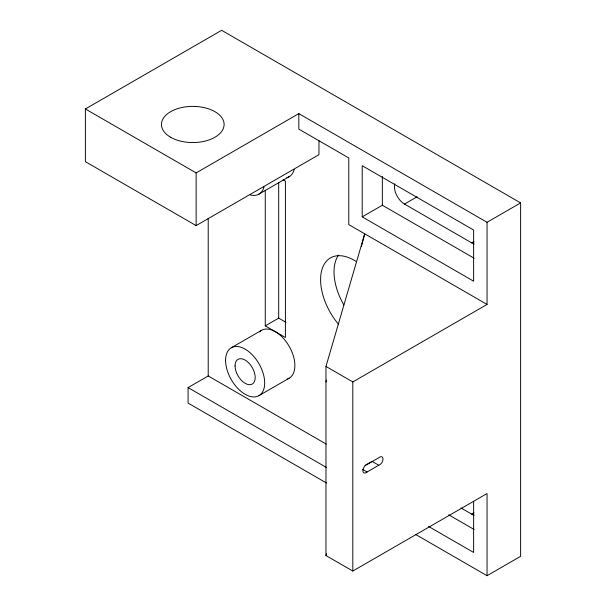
<?xml version="1.0" encoding="UTF-8"?>
<svg xmlns="http://www.w3.org/2000/svg" width="606" height="606" viewBox="0 0 606 606"><rect width="100%" height="100%" fill="white"/><g stroke="black" fill="none" stroke-linecap="round" stroke-linejoin="round"><path stroke-width="0.91" d="M318.961 140.744L318.961 154.689L196.132 225.606L85.385 161.666L85.385 108.966L221.637 30.3L520.615 202.912L520.615 556.323L487.05 575.7L487.05 493.549L352.813 571.049L325.967 555.55L326.429 553.725M325.967 381.939L326.445 380.113M361.358 246.604L364.706 233.802L325.967 366.441L325.967 555.55M85.385 108.966L196.132 172.907L298.826 113.617L487.05 222.288L520.615 202.912M258.951 194.132L289.153 176.694M362.214 216.865L473.627 281.192L473.627 230.038L362.214 165.711L362.214 216.865L382.348 205.237L474.104 258.209M394.771 183.823A14.241 8.219 60 0 0 404.497 204.07L417.133 196.776M265.269 190.239L265.269 325.884L278.692 318.127L285.941 322.316M231.31 347.761L261.512 330.323M326.505 483.012L188.08 403.088L188.08 387.59L208.214 375.962L326.286 444.13M404.497 204.07L471.612 242.824L473.983 241.453M258.951 395.642L289.153 378.205M325.967 366.441L352.813 381.939L487.05 304.439L487.05 222.288M365.07 465.416L372.084 461.363L378.795 465.241A4.75 2.742 -60 0 0 383.015 459.06A4.75 2.742 -60 0 0 378.795 457.75L367.107 464.499A4.75 2.742 -60 0 0 362.88 470.68A4.75 2.742 -60 0 0 367.107 471.983L378.795 465.241M460.977 507.942L471.612 514.085L473.983 512.721M283.078 179.793L285.403 181.133L285.403 337.504L265.269 325.884M487.05 304.439L348.783 224.614L348.783 157.961L298.826 129.116L298.826 113.617M356.608 261.678L354.154 260.262A47.457 27.399 60 0 0 321.574 270.927A47.457 27.399 60 0 0 338.549 324.316M448.705 514.812L474.104 529.47M362.63 469.4L367.107 471.983M188.08 387.59L326.649 467.59M428.571 526.432L473.627 552.452L473.627 501.298M415.792 534.56L487.05 575.7M382.348 176.407L382.348 205.237M352.813 381.939L352.813 571.049M278.692 182.482L278.692 318.127M208.214 218.251L208.214 375.962M196.132 172.907L196.132 225.606M294.213 169.498A27.641 15.961 60 0 1 286.82 177.649M264.011 186.936A27.641 15.961 60 0 1 250.187 194.912M259.519 331.868A27.641 15.961 60 0 1 288.789 345.655A27.641 15.961 60 0 1 287.638 378.901M343.852 304.969A47.457 27.399 60 0 1 338.519 255.111M474.218 243.93A14.241 8.219 60 0 1 471.612 242.824M474.218 515.191A14.241 8.219 60 0 1 471.612 514.085M170.627 137.251A31.323 18.082 0 0 0 223.038 129.146A31.323 18.082 0 0 0 184.671 106.997A31.323 18.082 0 0 0 170.627 137.251M235.067 365.888A14.241 8.219 60 0 0 250.164 384.674A14.241 8.219 60 0 0 250.164 364.539A14.241 8.219 60 0 0 235.067 365.888M225.583 360.418A27.641 15.961 60 0 0 254.906 396.892A27.641 15.961 60 0 0 254.906 357.798A27.641 15.961 60 0 0 225.583 360.418"/></g></svg>
